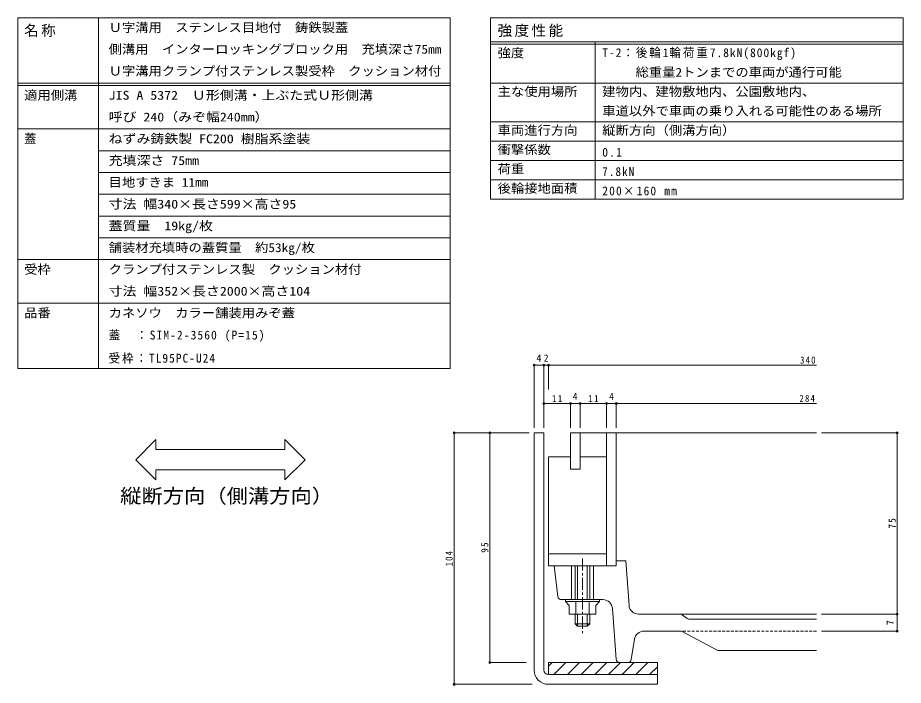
# Model space of a CAD drawing. Units: millimetres, scale not verified, with parts at other scales. Extents: x -1121 to 1153, y -824 to 816.
# Drawn here: x 55 to 1153, y -12 to 816 of the extents above; entities that cross this region are included whole.
import ezdxf
from ezdxf.enums import TextEntityAlignment as Align

# ---------------------------------------------------------------- set-up
doc = ezdxf.new("R2010")
doc.units = ezdxf.units.MM
doc.header["$LTSCALE"] = 3
doc.header["$PDMODE"] = 32
doc.header["$PDSIZE"] = 2.4
doc.linetypes.add('CHAIN1', pattern=[8, 5, -1, 1, -1])
doc.linetypes.add('DASHED1', pattern=[1.8, 1.2, -0.6])
for name, color, linetype, lineweight in [('4-5', 7, 'Continuous', 9), ('F-1_F-1ﾚｲﾔ', 2, 'Continuous', 9), ('F-2_F-2ﾚｲﾔ', 3, 'Continuous', 9), ('F-4_F-4ﾚｲﾔ', 7, 'Continuous', 9), ('F-F_F-Fﾚｲﾔ', 3, 'Continuous', 9)]:
    doc.layers.add(name, color=color, linetype=linetype, lineweight=lineweight)
doc.styles.add('ＭＳ ゴシック', font='')
doc.styles.get('ＭＳ ゴシック').set_extended_font_data('MS Gothic')

msp = doc.modelspace()

# ---------------------------------------------------------------- linework, layer by layer
at = {"layer": '4-5'}
for p, q in [((201.623, 268.17), (226.623, 293.17)), ((226.623, 280.67), (226.623, 293.17)), ((411.571, 268.17), (386.571, 293.17)), ((386.571, 280.67), (386.571, 293.17)), ((226.623, 280.67), (386.571, 280.67)), ((201.623, 268.17), (226.623, 243.17)), ((411.571, 268.17), (386.571, 243.17)), ((226.623, 243.17), (226.623, 255.67)), ((226.623, 255.67), (386.571, 255.67)), ((386.571, 243.17), (386.571, 255.67))]:
    msp.add_line(p, q, dxfattribs=at)
at = {"layer": 'F-1_F-1ﾚｲﾔ'}
for p, q in [((695.584, 301.595), (707.584, 301.595)), ((695.584, 7.595), (695.584, 301.595)), ((707.584, 7.595), (707.584, 301.595)), ((713.584, 16.595), (713.584, 1.595)), ((848.584, 16.595), (713.584, 16.595)), ((717.986, 16.595), (713.584, 12.193)), ((734.956, 16.595), (719.956, 1.595)), ((751.927, 16.595), (736.927, 1.595)), ((768.897, 16.595), (753.897, 1.595)), ((785.868, 16.595), (770.868, 1.595)), ((802.839, 16.595), (787.838, 1.595)), ((819.809, 16.595), (804.809, 1.595)), ((836.78, 16.595), (821.78, 1.595)), ((848.584, 11.429), (838.75, 1.595)), ((848.584, 16.595), (848.584, -10.405)), ((713.584, 1.595), (848.584, 1.595)), ((713.584, -10.405), (848.584, -10.405))]:
    msp.add_line(p, q, dxfattribs=at)
for radius in [18, 6]:
    msp.add_arc((713.584, 7.595), radius, 180, 270, dxfattribs=at)
at = {"layer": 'F-2_F-2ﾚｲﾔ'}
for p, q in [((740.584, 301.595), (1045.847, 301.595)), ((752.584, 256.595), (752.584, 301.595)), ((785.584, 136.595), (785.584, 301.595)), ((797.584, 136.595), (797.584, 301.595)), ((713.584, 271.595), (713.584, 151.595)), ((740.584, 271.595), (713.584, 271.595)), ((785.584, 271.595), (752.584, 271.595)), ((785.584, 151.595), (713.584, 151.595)), ((725.091, 98.536), (720.334, 136.595)), ((742.083, 136.595), (742.083, 94.594)), ((746.584, 136.595), (746.584, 94.594)), ((749.584, 94.594), (749.584, 136.595)), ((761.584, 94.594), (761.584, 136.595)), ((764.584, 136.595), (764.584, 94.594)), ((769.083, 136.595), (769.083, 94.594)), ((809.192, 142.595), (797.584, 142.595)), ((813.31, 87.698), (809.192, 142.595)), ((729.556, 94.594), (780.839, 94.594)), ((734.583, 94.594), (734.583, 92.193)), ((776.584, 92.193), (734.583, 92.193)), ((734.583, 92.193), (739.009, 87.395)), ((747.296, 92.193), (747.296, 76.594)), ((763.871, 92.193), (763.871, 76.594)), ((776.584, 92.193), (772.159, 87.395)), ((776.584, 94.594), (776.584, 92.193)), ((739.009, 87.395), (739.009, 76.594)), ((797.285, 20.775), (792.808, 83.448)), ((746.584, 76.594), (746.584, 64.594)), ((749.584, 61.594), (749.584, 76.594)), ((761.584, 76.594), (761.584, 61.594)), ((764.584, 76.594), (764.584, 64.594)), ((1045.847, 76.595), (825.276, 76.595)), ((885.262, 71.253), (879.405, 75.938)), ((1045.847, 70.595), (887.136, 70.595)), ((764.584, 64.594), (746.584, 64.594)), ((749.584, 61.594), (746.584, 64.594)), ((761.584, 61.594), (749.584, 61.594)), ((764.584, 64.594), (761.584, 61.594)), ((831.879, 55.595), (878.584, 55.595)), ((878.584, 55.595), (923.584, 31.595)), ((820.018, 45.42), (816.171, 20.411)), ((1045.847, 31.595), (923.584, 31.595)), ((811.723, 16.595), (801.774, 16.595))]:
    msp.add_line(p, q, dxfattribs=at)
at = {"layer": 'F-2_F-2ﾚｲﾔ', "linetype": 'CHAIN1'}
msp.add_line((755.584, 145.595), (755.584, 53.216), dxfattribs=at)
at = {"layer": 'F-2_F-2ﾚｲﾔ', "linetype": 'DASHED1'}
msp.add_line((1045.847, 55.595), (878.584, 55.595), dxfattribs=at)
at = {"layer": 'F-2_F-2ﾚｲﾔ'}
for points in [[(752.584, 256.595), (740.584, 256.595), (740.584, 301.595)], [(797.584, 136.595), (713.584, 136.595), (713.584, 151.595)], [(772.159, 87.395), (772.159, 76.594), (739.009, 76.594)]]:
    msp.add_lwpolyline(points, dxfattribs=at)
for centre, radius, start, end in [((729.556, 99.094), 4.5, 187.12668, 270), ((780.839, 82.594), 12, 4.08583, 90), ((825.276, 88.595), 12, 184.28883, 270), ((877.531, 73.596), 3, 51.33894, 90), ((887.136, 73.596), 3, 231.33894, 270), ((831.879, 43.595), 12, 90, 171.254), ((801.774, 21.096), 4.5, 184.0858, 270), ((811.723, 21.096), 4.5, 270, 351.25363)]:
    msp.add_arc(centre, radius, start, end, dxfattribs=at)
at = {"layer": 'F-4_F-4ﾚｲﾔ'}
for p, q in [((695.584, 386.295), (695.584, 307.595)), ((695.584, 385.395), (707.584, 385.395)), ((707.584, 386.295), (707.584, 307.595)), ((707.584, 385.395), (713.584, 385.395)), ((713.584, 386.295), (713.584, 355.073)), ((713.584, 385.395), (1045.847, 385.395)), ((740.584, 337.847), (707.584, 337.847)), ((740.584, 338.747), (740.584, 307.595)), ((752.584, 337.847), (740.584, 337.847)), ((752.584, 338.747), (752.584, 307.595)), ((785.584, 337.847), (752.584, 337.847)), ((785.584, 338.747), (785.584, 307.595)), ((785.584, 337.847), (797.584, 337.847)), ((797.584, 338.747), (797.584, 307.595)), ((797.584, 337.847), (1045.847, 337.847)), ((595.624, 301.595), (689.584, 301.595)), ((596.524, 301.595), (596.524, -10.405)), ((640.722, 301.595), (640.722, 16.595)), ((1146.843, 301.595), (1051.847, 301.595)), ((1145.943, 301.595), (1145.943, 76.595)), ((1146.843, 76.595), (1051.847, 76.595)), ((1145.943, 76.595), (1145.943, 55.595)), ((1146.843, 55.595), (1051.847, 55.595)), ((639.822, 16.595), (685.948, 16.595)), ((595.624, -10.405), (693.143, -10.405))]:
    msp.add_line(p, q, dxfattribs=at)
for p in [(695.584, 385.395), (707.584, 385.395), (713.584, 385.395), (707.584, 337.847), (740.584, 337.847), (752.584, 337.847), (785.584, 337.847), (797.584, 337.847), (596.524, 301.595), (640.722, 301.595), (1145.943, 301.595), (1145.943, 76.595), (1145.943, 55.595), (640.722, 16.595), (596.524, -10.405)]:
    msp.add_point(p, dxfattribs=at)
at = {"layer": 'F-F_F-Fﾚｲﾔ', "color": 7}
for p, q in [((55.268, 816.339), (591.338, 816.339)), ((55.268, 816.339), (55.268, 381.339)), ((155.641, 816.339), (155.641, 381.339)), ((591.338, 816.339), (591.338, 381.339)), ((641.36, 816.339), (641.36, 591.339)), ((641.36, 816.339), (1153.446, 816.339)), ((1153.446, 816.339), (1153.446, 591.339)), ((641.36, 786.339), (1153.446, 786.339)), ((641.36, 783.339), (1153.446, 783.339)), ((771.182, 786.339), (771.182, 591.339)), ((55.268, 735.339), (591.338, 735.339)), ((55.268, 732.339), (591.338, 732.339)), ((641.36, 735.339), (1153.446, 735.339)), ((641.36, 687.339), (1153.446, 687.339)), ((55.268, 678.339), (591.338, 678.339)), ((641.36, 663.339), (1153.446, 663.339)), ((155.641, 651.339), (591.338, 651.339)), ((641.36, 639.339), (1153.446, 639.339)), ((155.641, 624.339), (591.338, 624.339)), ((641.36, 615.339), (1153.446, 615.339)), ((155.641, 597.339), (591.338, 597.339)), ((641.36, 591.339), (1153.446, 591.339)), ((155.641, 570.339), (591.338, 570.339)), ((155.641, 543.339), (591.338, 543.339)), ((55.268, 516.339), (591.338, 516.339)), ((55.268, 462.339), (591.338, 462.339)), ((55.268, 381.339), (591.338, 381.339))]:
    msp.add_line(p, q, dxfattribs=at)

# ---------------------------------------------------------------- texts
at = {"layer": '4-5', "color": 6, "style": 'ＭＳ ゴシック', "width": 1.1}
msp.add_text('縦断方向（側溝方向）', height=17.6, dxfattribs=at).set_placement((182.299, 209.131), align=Align.BOTTOM_LEFT)
at = {"layer": 'F-4_F-4ﾚｲﾔ', "color": 2, "style": 'ＭＳ ゴシック'}
for s, p in [('4', (698.584, 387.195)), ('2', (707.584, 387.195)), ('4', (743.584, 339.647)), ('4', (788.584, 339.647))]:
    msp.add_text(s, height=8.798, dxfattribs=at).set_placement(p, align=Align.BOTTOM_LEFT)
msp.add_text('7', height=8.798, rotation=90, dxfattribs=at).set_placement((1144.143, 63.095), align=Align.BOTTOM_LEFT)
at = {"layer": 'F-4_F-4ﾚｲﾔ', "color": 2, "char_height": 8.798, "attachment_point": 7, "style": 'ＭＳ ゴシック'}
for s, insert in [('\\T1.27;\\W0.9;340', (1025.47, 387.195)), ('\\T1.27;\\W0.95;11', (717.709, 339.647)), ('\\T1.27;\\W0.95;11', (762.709, 339.647)), ('\\T1.27;\\W0.9;284', (1024.699, 339.647))]:
    msp.add_mtext(s, dxfattribs=dict(at, insert=insert))
at = {"layer": 'F-4_F-4ﾚｲﾔ', "color": 2, "char_height": 8.798, "attachment_point": 7, "rotation": 90, "style": 'ＭＳ ゴシック'}
for s, insert in [('\\T1.27;\\W0.95;75', (1144.143, 182.72)), ('\\T1.27;\\W0.95;95', (638.922, 152.72)), ('\\T1.27;\\W0.9;104', (594.724, 135.845))]:
    msp.add_mtext(s, dxfattribs=dict(at, insert=insert))
at = {"layer": 'F-F_F-Fﾚｲﾔ', "style": 'ＭＳ ゴシック'}
for s, width, p in [('Ｕ字溝用\u3000ステンレス目地付\u3000鋳鉄製蓋', 1.1, (168.041, 795.339)), ('側溝用\u3000インターロッキングブロック用\u3000充填深さ75mm', 1.1, (168.041, 768.339)), ('強度', 1.1, (650.36, 763.839)), ('Ｕ字溝用クランプ付ステンレス製受枠\u3000クッション材付', 1.1, (168.041, 741.339)), ('\u3000\u3000 総重量2トンまでの車両が通行可能', 1.1, (780.182, 739.839)), ('適用側溝', 1.1, (63.253, 711.339)), ('JIS A 5372\u3000Ｕ形側溝・上ぶた式Ｕ形側溝', 1.15, (168.041, 711.339)), ('主な使用場所', 1.1, (650.36, 715.839)), ('建物内、建物敷地内、公園敷地内、', 1.1, (780.182, 715.839)), ('車道以外で車両の乗り入れる可能性のある場所', 1.1, (780.182, 691.839)), ('呼び 240（みぞ幅240mm）', 1.15, (168.041, 684.339)), ('車両進行方向', 1.1, (650.36, 667.839)), ('縦断方向（側溝方向）', 1.1, (780.182, 667.839)), ('ねずみ鋳鉄製 FC200 樹脂系塗装', 1.15, (168.041, 657.338)), ('衝撃係数', 1.1, (650.36, 643.839)), ('充填深さ 75mm', 1.15, (168.041, 630.339)), ('荷重', 1.1, (650.36, 619.839)), ('目地すきま 11㎜', 1.1, (168.041, 603.339)), ('後輪接地面積', 1.1, (650.36, 595.839)), ('寸法 幅340×長さ599×高さ95', 1.15, (168.041, 576.339)), ('蓋質量\u300019kg/枚', 1.15, (168.041, 549.339)), ('舗装材充填時の蓋質量\u3000約53kg/枚', 1.1, (168.041, 522.339)), ('受枠', 1.1, (63.253, 495.339)), ('クランプ付ステンレス製\u3000クッション材付', 1.1, (168.041, 495.339)), ('寸法 幅352×長さ2000×高さ104', 1.15, (168.041, 468.339)), ('品番', 1.1, (63.253, 441.339)), ('カネソウ\u3000カラー舗装用みぞ蓋', 1.1, (168.041, 441.339))]:
    msp.add_text(s, height=11, dxfattribs=dict(at, width=width)).set_placement(p, align=Align.BOTTOM_LEFT)
msp.add_text('蓋', height=11, dxfattribs=at).set_placement((63.253, 657.338), align=Align.BOTTOM_LEFT)
at = {"layer": 'F-F_F-Fﾚｲﾔ', "attachment_point": 7, "style": 'ＭＳ ゴシック'}
for s, insert, char_height in [('\\T1.17;名称', (63.253, 792.339), 13.2), ('\\T1.17;強度性能', (650.36, 792.339), 13.2), ('\\T1.17;\\W0.95;T-2：後輪1輪荷重7.8kN(800kgf)', (780.182, 763.839), 11), ('\\T1.21;\\W0.95;0.1', (780.182, 643.839), 11), ('\\T1.22;\\W0.9;7.8kN', (780.182, 619.839), 11), ('\\T1.2;\\W0.95;200×160\\~mm', (780.182, 595.839), 11), ('\\T1.19;\\W0.95;蓋\u3000：SIM-2-3560\\~(P=15)', (168.041, 414.339), 11), ('\\T1.17;\\W0.95;受枠：TL95PC-U24', (168.041, 387.339), 11)]:
    msp.add_mtext(s, dxfattribs=dict(at, insert=insert, char_height=char_height))

doc.saveas('drawing.dxf')
